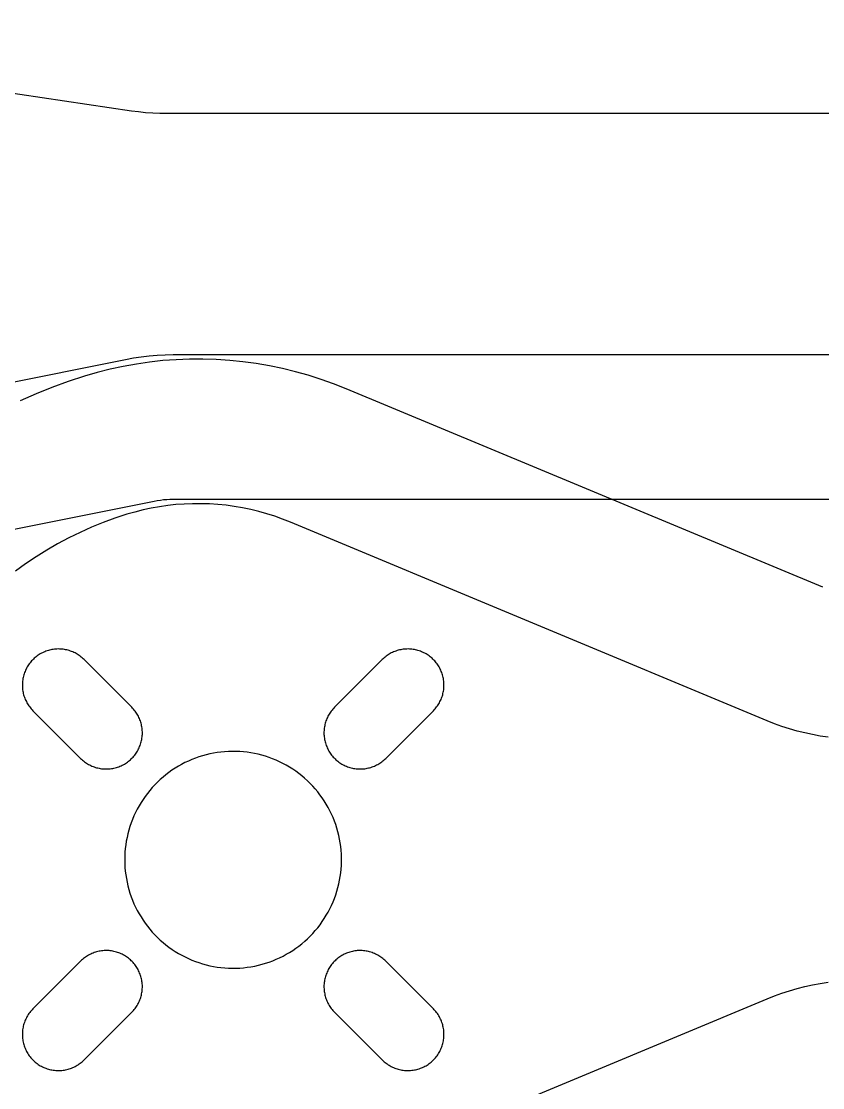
# Model space of a CAD drawing. Header units: millimetres. Extents: x 586 to 986, y -25 to 475.
# Drawn here: x 641.12 to 674.37, y 1.6 to 45.85 of the extents above; entities that cross this region are included whole.
import ezdxf

# ---------------------------------------------------------------- set-up
doc = ezdxf.new("R2010")
doc.units = ezdxf.units.MM
doc.header["$MEASUREMENT"] = 0
doc.layers.add('auxiliares', color=4, linetype='Continuous', true_color=0x00ffff)
doc.layers.add('corte', color=1, linetype='Continuous', true_color=0xff0000)

msp = doc.modelspace()

# ---------------------------------------------------------------- linework, layer by layer
at = {"layer": 'auxiliares'}
for p, q in [((645.351, 31.532), (644.809, 31.415)), ((645.897, 31.629), (645.351, 31.532)), ((646.446, 31.708), (645.897, 31.629)), ((646.997, 31.768), (646.446, 31.708)), ((647.55, 31.808), (646.997, 31.768)), ((648.105, 31.83), (647.55, 31.808)), ((648.659, 31.832), (648.105, 31.83)), ((649.213, 31.815), (648.659, 31.832)), ((649.767, 31.778), (649.213, 31.815)), ((650.318, 31.723), (649.767, 31.778)), ((650.868, 31.648), (650.318, 31.723)), ((651.414, 31.555), (650.868, 31.648)), ((651.957, 31.442), (651.414, 31.555)), ((652.496, 31.311), (651.957, 31.442)), ((643.739, 31.126), (643.061, 30.905)), ((644.272, 31.28), (643.739, 31.126)), ((644.809, 31.415), (644.272, 31.28)), ((653.03, 31.161), (652.496, 31.311)), ((653.558, 30.993), (653.03, 31.161)), ((654.081, 30.807), (653.558, 30.993)), ((642.392, 30.661), (641.731, 30.395)), ((643.061, 30.905), (642.392, 30.661)), ((654.596, 30.602), (654.081, 30.807)), ((674.374, 22.362), (654.596, 30.602)), ((641.731, 30.395), (641.08, 30.106)), ((619.192, 20.421), (646.632, 25.941)), ((646.632, 25.941), (646.762, 25.965)), ((646.762, 25.965), (646.893, 25.985)), ((646.893, 25.985), (647.024, 26)), ((647.024, 26), (647.156, 26.011)), ((647.156, 26.011), (647.289, 26.018)), ((647.289, 26.018), (647.421, 26.02)), ((647.421, 26.02), (689.425, 26.02))]:
    msp.add_line(p, q, dxfattribs=at)
at = {"layer": 'corte', "linetype": 'Continuous', "lineweight": 25}
for p, q in [((645.693, 42.129), (620.697, 45.851)), ((645.986, 42.09), (645.693, 42.129)), ((646.28, 42.059), (645.986, 42.09)), ((646.574, 42.037), (646.28, 42.059)), ((646.87, 42.024), (646.574, 42.037)), ((647.165, 42.02), (646.87, 42.024)), ((689.425, 42.02), (647.165, 42.02)), ((645.449, 31.823), (645.774, 31.883)), ((645.774, 31.883), (646.101, 31.932)), ((646.101, 31.932), (646.43, 31.971)), ((646.43, 31.971), (646.76, 31.998)), ((646.76, 31.998), (647.09, 32.014)), ((647.09, 32.014), (647.421, 32.02)), ((647.421, 32.02), (689.425, 32.02)), ((618.009, 26.303), (645.449, 31.823)), ((646.852, 25.706), (646.51, 25.645)), ((647.195, 25.755), (646.852, 25.706)), ((647.539, 25.792), (647.195, 25.755)), ((647.885, 25.818), (647.539, 25.792)), ((648.231, 25.831), (647.885, 25.818)), ((648.578, 25.832), (648.231, 25.831)), ((648.924, 25.822), (648.578, 25.832)), ((649.27, 25.799), (648.924, 25.822)), ((649.615, 25.764), (649.27, 25.799)), ((649.958, 25.718), (649.615, 25.764)), ((650.3, 25.659), (649.958, 25.718)), ((645.007, 25.229), (644.517, 25.05)), ((645.503, 25.391), (645.007, 25.229)), ((645.836, 25.487), (645.503, 25.391)), ((646.172, 25.572), (645.836, 25.487)), ((646.51, 25.645), (646.172, 25.572)), ((650.639, 25.589), (650.3, 25.659)), ((650.976, 25.507), (650.639, 25.589)), ((651.31, 25.413), (650.976, 25.507)), ((651.64, 25.308), (651.31, 25.413)), ((651.966, 25.192), (651.64, 25.308)), ((644.033, 24.854), (643.557, 24.641)), ((644.517, 25.05), (644.033, 24.854)), ((652.288, 25.064), (651.966, 25.192)), ((672.066, 16.823), (652.288, 25.064)), ((643.088, 24.412), (642.627, 24.166)), ((643.557, 24.641), (643.088, 24.412)), ((642.176, 23.905), (641.733, 23.628)), ((642.627, 24.166), (642.176, 23.905)), ((641.733, 23.628), (641.301, 23.336)), ((641.301, 23.336), (640.879, 23.029)), ((641.739, 19.483), (641.699, 19.45)), ((641.78, 19.514), (641.739, 19.483)), ((641.823, 19.544), (641.78, 19.514)), ((641.866, 19.572), (641.823, 19.544)), ((641.91, 19.599), (641.866, 19.572)), ((641.956, 19.624), (641.91, 19.599)), ((642.002, 19.648), (641.956, 19.624)), ((642.049, 19.67), (642.002, 19.648)), ((642.096, 19.69), (642.049, 19.67)), ((642.144, 19.709), (642.096, 19.69)), ((642.193, 19.726), (642.144, 19.709)), ((642.243, 19.741), (642.193, 19.726)), ((642.293, 19.755), (642.243, 19.741)), ((642.343, 19.767), (642.293, 19.755)), ((642.394, 19.777), (642.343, 19.767)), ((642.445, 19.786), (642.394, 19.777)), ((642.496, 19.792), (642.445, 19.786)), ((642.548, 19.797), (642.496, 19.792)), ((642.599, 19.8), (642.548, 19.797)), ((642.651, 19.802), (642.599, 19.8)), ((642.703, 19.801), (642.651, 19.802)), ((642.755, 19.799), (642.703, 19.801)), ((642.806, 19.795), (642.755, 19.799)), ((642.858, 19.789), (642.806, 19.795)), ((642.909, 19.782), (642.858, 19.789)), ((642.96, 19.772), (642.909, 19.782)), ((643.011, 19.761), (642.96, 19.772)), ((643.061, 19.749), (643.011, 19.761)), ((643.11, 19.734), (643.061, 19.749)), ((643.16, 19.718), (643.11, 19.734)), ((643.208, 19.7), (643.16, 19.718)), ((643.256, 19.68), (643.208, 19.7)), ((643.303, 19.659), (643.256, 19.68)), ((643.35, 19.636), (643.303, 19.659)), ((643.395, 19.612), (643.35, 19.636)), ((643.44, 19.586), (643.395, 19.612)), ((643.484, 19.558), (643.44, 19.586)), ((643.527, 19.529), (643.484, 19.558)), ((643.569, 19.498), (643.527, 19.529)), ((643.609, 19.467), (643.569, 19.498)), ((656.255, 19.498), (656.215, 19.467)), ((656.297, 19.529), (656.255, 19.498)), ((656.34, 19.558), (656.297, 19.529)), ((656.384, 19.586), (656.34, 19.558)), ((656.429, 19.612), (656.384, 19.586)), ((656.474, 19.636), (656.429, 19.612)), ((656.521, 19.659), (656.474, 19.636)), ((656.568, 19.68), (656.521, 19.659)), ((656.616, 19.7), (656.568, 19.68)), ((656.664, 19.718), (656.616, 19.7)), ((656.714, 19.734), (656.664, 19.718)), ((656.763, 19.749), (656.714, 19.734)), ((656.813, 19.761), (656.763, 19.749)), ((656.864, 19.772), (656.813, 19.761)), ((656.915, 19.782), (656.864, 19.772)), ((656.966, 19.789), (656.915, 19.782)), ((657.018, 19.795), (656.966, 19.789)), ((657.069, 19.799), (657.018, 19.795)), ((657.121, 19.801), (657.069, 19.799)), ((657.173, 19.802), (657.121, 19.801)), ((657.225, 19.8), (657.173, 19.802)), ((657.276, 19.797), (657.225, 19.8)), ((657.328, 19.792), (657.276, 19.797)), ((657.379, 19.786), (657.328, 19.792)), ((657.43, 19.777), (657.379, 19.786)), ((657.481, 19.767), (657.43, 19.777)), ((657.531, 19.755), (657.481, 19.767)), ((657.581, 19.741), (657.531, 19.755)), ((657.631, 19.726), (657.581, 19.741)), ((657.68, 19.709), (657.631, 19.726)), ((657.728, 19.69), (657.68, 19.709)), ((657.775, 19.67), (657.728, 19.69)), ((657.822, 19.648), (657.775, 19.67)), ((657.868, 19.624), (657.822, 19.648)), ((657.914, 19.599), (657.868, 19.624)), ((657.958, 19.572), (657.914, 19.599)), ((658.001, 19.544), (657.958, 19.572)), ((658.044, 19.514), (658.001, 19.544)), ((658.085, 19.483), (658.044, 19.514)), ((658.125, 19.45), (658.085, 19.483)), ((641.367, 19.056), (641.342, 19.01)), ((641.394, 19.1), (641.367, 19.056)), ((641.422, 19.143), (641.394, 19.1)), ((641.452, 19.186), (641.422, 19.143)), ((641.483, 19.227), (641.452, 19.186)), ((641.516, 19.267), (641.483, 19.227)), ((641.55, 19.306), (641.516, 19.267)), ((641.585, 19.344), (641.55, 19.306)), ((641.622, 19.381), (641.585, 19.344)), ((641.66, 19.416), (641.622, 19.381)), ((641.699, 19.45), (641.66, 19.416)), ((643.649, 19.433), (643.609, 19.467)), ((643.688, 19.399), (643.649, 19.433)), ((643.725, 19.363), (643.688, 19.399)), ((645.705, 17.383), (643.725, 19.363)), ((656.099, 19.363), (654.119, 17.383)), ((656.136, 19.399), (656.099, 19.363)), ((656.175, 19.433), (656.136, 19.399)), ((656.215, 19.467), (656.175, 19.433)), ((658.164, 19.416), (658.125, 19.45)), ((658.202, 19.381), (658.164, 19.416)), ((658.239, 19.344), (658.202, 19.381)), ((658.274, 19.306), (658.239, 19.344)), ((658.308, 19.267), (658.274, 19.306)), ((658.341, 19.227), (658.308, 19.267)), ((658.372, 19.186), (658.341, 19.227)), ((658.402, 19.143), (658.372, 19.186)), ((658.43, 19.1), (658.402, 19.143)), ((658.457, 19.056), (658.43, 19.1)), ((658.482, 19.01), (658.457, 19.056)), ((641.199, 18.623), (641.189, 18.572)), ((641.211, 18.673), (641.199, 18.623)), ((641.225, 18.723), (641.211, 18.673)), ((641.24, 18.773), (641.225, 18.723)), ((641.257, 18.822), (641.24, 18.773)), ((641.276, 18.87), (641.257, 18.822)), ((641.296, 18.918), (641.276, 18.87)), ((641.318, 18.964), (641.296, 18.918)), ((641.342, 19.01), (641.318, 18.964)), ((658.506, 18.964), (658.482, 19.01)), ((658.528, 18.918), (658.506, 18.964)), ((658.548, 18.87), (658.528, 18.918)), ((658.567, 18.822), (658.548, 18.87)), ((658.584, 18.773), (658.567, 18.822)), ((658.599, 18.723), (658.584, 18.773)), ((658.613, 18.673), (658.599, 18.723)), ((658.625, 18.623), (658.613, 18.673)), ((658.635, 18.572), (658.625, 18.623)), ((641.166, 18.367), (641.164, 18.315)), ((641.164, 18.315), (641.165, 18.263)), ((641.165, 18.263), (641.167, 18.211)), ((641.169, 18.418), (641.166, 18.367)), ((641.167, 18.211), (641.171, 18.16)), ((641.174, 18.47), (641.169, 18.418)), ((641.171, 18.16), (641.177, 18.108)), ((641.18, 18.521), (641.174, 18.47)), ((641.189, 18.572), (641.18, 18.521)), ((658.644, 18.521), (658.635, 18.572)), ((658.65, 18.47), (658.644, 18.521)), ((658.647, 18.108), (658.653, 18.16)), ((658.655, 18.418), (658.65, 18.47)), ((658.653, 18.16), (658.657, 18.211)), ((658.658, 18.367), (658.655, 18.418)), ((658.657, 18.211), (658.659, 18.263)), ((658.66, 18.315), (658.658, 18.367)), ((658.659, 18.263), (658.66, 18.315)), ((641.177, 18.108), (641.184, 18.057)), ((641.184, 18.057), (641.194, 18.006)), ((641.194, 18.006), (641.205, 17.955)), ((641.205, 17.955), (641.218, 17.905)), ((641.218, 17.905), (641.232, 17.856)), ((641.232, 17.856), (641.248, 17.806)), ((641.248, 17.806), (641.266, 17.758)), ((641.266, 17.758), (641.286, 17.71)), ((641.286, 17.71), (641.307, 17.663)), ((658.517, 17.663), (658.538, 17.71)), ((658.538, 17.71), (658.558, 17.758)), ((658.558, 17.758), (658.576, 17.806)), ((658.576, 17.806), (658.592, 17.856)), ((658.592, 17.856), (658.606, 17.905)), ((658.606, 17.905), (658.619, 17.955)), ((658.619, 17.955), (658.63, 18.006)), ((658.63, 18.006), (658.64, 18.057)), ((658.64, 18.057), (658.647, 18.108)), ((641.307, 17.663), (641.33, 17.616)), ((641.33, 17.616), (641.354, 17.571)), ((641.354, 17.571), (641.38, 17.526)), ((641.38, 17.526), (641.408, 17.482)), ((641.408, 17.482), (641.437, 17.439)), ((641.437, 17.439), (641.468, 17.397)), ((641.468, 17.397), (641.5, 17.357)), ((641.5, 17.357), (641.533, 17.317)), ((641.533, 17.317), (641.568, 17.278)), ((641.568, 17.278), (641.603, 17.241)), ((645.741, 17.345), (645.705, 17.383)), ((645.775, 17.307), (645.741, 17.345)), ((645.809, 17.267), (645.775, 17.307)), ((645.841, 17.227), (645.809, 17.267)), ((654.015, 17.267), (653.983, 17.227)), ((654.049, 17.307), (654.015, 17.267)), ((654.083, 17.345), (654.049, 17.307)), ((654.119, 17.383), (654.083, 17.345)), ((658.22, 17.241), (658.256, 17.278)), ((658.256, 17.278), (658.291, 17.317)), ((658.291, 17.317), (658.324, 17.357)), ((658.324, 17.357), (658.356, 17.397)), ((658.356, 17.397), (658.387, 17.439)), ((658.387, 17.439), (658.416, 17.482)), ((658.416, 17.482), (658.444, 17.526)), ((658.444, 17.526), (658.47, 17.571)), ((658.47, 17.571), (658.494, 17.616)), ((658.494, 17.616), (658.517, 17.663)), ((641.603, 17.241), (643.583, 15.261)), ((645.871, 17.185), (645.841, 17.227)), ((645.9, 17.142), (645.871, 17.185)), ((645.928, 17.098), (645.9, 17.142)), ((645.954, 17.053), (645.928, 17.098)), ((645.978, 17.008), (645.954, 17.053)), ((646.001, 16.961), (645.978, 17.008)), ((646.022, 16.914), (646.001, 16.961)), ((646.042, 16.866), (646.022, 16.914)), ((646.06, 16.817), (646.042, 16.866)), ((646.076, 16.768), (646.06, 16.817)), ((653.764, 16.817), (653.748, 16.768)), ((653.782, 16.866), (653.764, 16.817)), ((653.802, 16.914), (653.782, 16.866)), ((653.823, 16.961), (653.802, 16.914)), ((653.846, 17.008), (653.823, 16.961)), ((653.87, 17.053), (653.846, 17.008)), ((653.896, 17.098), (653.87, 17.053)), ((653.924, 17.142), (653.896, 17.098)), ((653.953, 17.185), (653.924, 17.142)), ((653.983, 17.227), (653.953, 17.185)), ((656.241, 15.261), (658.22, 17.241)), ((672.372, 16.702), (672.066, 16.823)), ((646.091, 16.719), (646.076, 16.768)), ((646.104, 16.668), (646.091, 16.719)), ((646.115, 16.618), (646.104, 16.668)), ((646.124, 16.567), (646.115, 16.618)), ((646.131, 16.516), (646.124, 16.567)), ((646.137, 16.464), (646.131, 16.516)), ((646.141, 16.413), (646.137, 16.464)), ((646.144, 16.361), (646.141, 16.413)), ((653.683, 16.413), (653.68, 16.361)), ((653.687, 16.464), (653.683, 16.413)), ((653.692, 16.516), (653.687, 16.464)), ((653.7, 16.567), (653.692, 16.516)), ((653.709, 16.618), (653.7, 16.567)), ((653.72, 16.668), (653.709, 16.618)), ((653.733, 16.719), (653.72, 16.668)), ((653.748, 16.768), (653.733, 16.719)), ((672.681, 16.59), (672.372, 16.702)), ((672.994, 16.489), (672.681, 16.59)), ((673.31, 16.398), (672.994, 16.489)), ((673.629, 16.318), (673.31, 16.398)), ((646.084, 15.901), (646.097, 15.95)), ((646.097, 15.95), (646.109, 16.001)), ((646.109, 16.001), (646.119, 16.052)), ((646.119, 16.052), (646.128, 16.103)), ((646.128, 16.103), (646.135, 16.154)), ((646.135, 16.154), (646.14, 16.206)), ((646.14, 16.206), (646.143, 16.257)), ((646.143, 16.257), (646.144, 16.309)), ((646.144, 16.309), (646.144, 16.361)), ((653.68, 16.361), (653.68, 16.309)), ((653.68, 16.309), (653.681, 16.257)), ((653.681, 16.257), (653.684, 16.206)), ((653.684, 16.206), (653.689, 16.154)), ((653.689, 16.154), (653.696, 16.103)), ((653.696, 16.103), (653.705, 16.052)), ((653.705, 16.052), (653.715, 16.001)), ((653.715, 16.001), (653.727, 15.95)), ((653.727, 15.95), (653.74, 15.901)), ((673.951, 16.248), (673.629, 16.318)), ((674.274, 16.189), (673.951, 16.248)), ((674.6, 16.141), (674.274, 16.189)), ((645.886, 15.481), (645.914, 15.524)), ((645.914, 15.524), (645.941, 15.568)), ((645.941, 15.568), (645.966, 15.613)), ((645.966, 15.613), (645.99, 15.66)), ((645.99, 15.66), (646.012, 15.706)), ((646.012, 15.706), (646.032, 15.754)), ((646.032, 15.754), (646.051, 15.802)), ((646.051, 15.802), (646.068, 15.851)), ((646.068, 15.851), (646.084, 15.901)), ((649.249, 15.505), (649.095, 15.479)), ((649.404, 15.525), (649.249, 15.505)), ((649.559, 15.54), (649.404, 15.525)), ((649.715, 15.55), (649.559, 15.54)), ((649.871, 15.554), (649.715, 15.55)), ((650.028, 15.553), (649.871, 15.554)), ((650.184, 15.546), (650.028, 15.553)), ((650.339, 15.534), (650.184, 15.546)), ((650.495, 15.516), (650.339, 15.534)), ((650.649, 15.493), (650.495, 15.516)), ((650.803, 15.465), (650.649, 15.493)), ((653.74, 15.901), (653.756, 15.851)), ((653.756, 15.851), (653.773, 15.802)), ((653.773, 15.802), (653.792, 15.754)), ((653.792, 15.754), (653.812, 15.706)), ((653.812, 15.706), (653.834, 15.66)), ((653.834, 15.66), (653.858, 15.613)), ((653.858, 15.613), (653.883, 15.568)), ((653.883, 15.568), (653.91, 15.524)), ((653.91, 15.524), (653.938, 15.481)), ((643.583, 15.261), (643.621, 15.225)), ((643.621, 15.225), (643.659, 15.191)), ((643.659, 15.191), (643.699, 15.157)), ((643.699, 15.157), (643.739, 15.125)), ((643.739, 15.125), (643.781, 15.095)), ((643.781, 15.095), (643.824, 15.066)), ((643.824, 15.066), (643.868, 15.038)), ((645.398, 15.025), (645.442, 15.052)), ((645.442, 15.052), (645.485, 15.08)), ((645.485, 15.08), (645.528, 15.11)), ((645.528, 15.11), (645.569, 15.141)), ((645.569, 15.141), (645.609, 15.174)), ((645.609, 15.174), (645.648, 15.208)), ((645.648, 15.208), (645.686, 15.243)), ((645.686, 15.243), (645.723, 15.28)), ((645.723, 15.28), (645.758, 15.318)), ((645.758, 15.318), (645.792, 15.357)), ((645.792, 15.357), (645.825, 15.397)), ((645.825, 15.397), (645.856, 15.438)), ((645.856, 15.438), (645.886, 15.481)), ((647.913, 15.086), (647.774, 15.014)), ((648.054, 15.153), (647.913, 15.086)), ((648.198, 15.215), (648.054, 15.153)), ((648.343, 15.272), (648.198, 15.215)), ((648.49, 15.324), (648.343, 15.272)), ((648.639, 15.37), (648.49, 15.324)), ((648.79, 15.412), (648.639, 15.37)), ((648.942, 15.448), (648.79, 15.412)), ((649.095, 15.479), (648.942, 15.448)), ((650.955, 15.431), (650.803, 15.465)), ((651.107, 15.393), (650.955, 15.431)), ((651.257, 15.348), (651.107, 15.393)), ((651.405, 15.299), (651.257, 15.348)), ((651.551, 15.245), (651.405, 15.299)), ((651.696, 15.185), (651.551, 15.245)), ((651.838, 15.121), (651.696, 15.185)), ((651.978, 15.052), (651.838, 15.121)), ((652.115, 14.978), (651.978, 15.052)), ((653.938, 15.481), (653.968, 15.438)), ((653.968, 15.438), (653.999, 15.397)), ((653.999, 15.397), (654.032, 15.357)), ((654.032, 15.357), (654.066, 15.318)), ((654.066, 15.318), (654.101, 15.28)), ((654.101, 15.28), (654.138, 15.243)), ((654.138, 15.243), (654.176, 15.208)), ((654.176, 15.208), (654.215, 15.174)), ((654.215, 15.174), (654.255, 15.141)), ((654.255, 15.141), (654.296, 15.11)), ((654.296, 15.11), (654.339, 15.08)), ((654.339, 15.08), (654.382, 15.052)), ((654.382, 15.052), (654.426, 15.025)), ((655.956, 15.038), (656, 15.066)), ((656, 15.066), (656.043, 15.095)), ((656.043, 15.095), (656.084, 15.125)), ((656.084, 15.125), (656.125, 15.157)), ((656.125, 15.157), (656.165, 15.191)), ((656.165, 15.191), (656.203, 15.225)), ((656.203, 15.225), (656.241, 15.261)), ((643.868, 15.038), (643.913, 15.012)), ((643.913, 15.012), (643.958, 14.988)), ((643.958, 14.988), (644.005, 14.965)), ((644.005, 14.965), (644.052, 14.944)), ((644.052, 14.944), (644.1, 14.924)), ((644.1, 14.924), (644.149, 14.906)), ((644.149, 14.906), (644.198, 14.89)), ((644.198, 14.89), (644.247, 14.875)), ((644.247, 14.875), (644.298, 14.863)), ((644.298, 14.863), (644.348, 14.851)), ((644.348, 14.851), (644.399, 14.842)), ((644.399, 14.842), (644.45, 14.835)), ((644.45, 14.835), (644.502, 14.829)), ((644.502, 14.829), (644.553, 14.825)), ((644.553, 14.825), (644.605, 14.822)), ((644.605, 14.822), (644.657, 14.822)), ((644.657, 14.822), (644.709, 14.823)), ((644.709, 14.823), (644.76, 14.827)), ((644.76, 14.827), (644.812, 14.831)), ((644.812, 14.831), (644.863, 14.838)), ((644.863, 14.838), (644.914, 14.847)), ((644.914, 14.847), (644.965, 14.857)), ((644.965, 14.857), (645.016, 14.869)), ((645.016, 14.869), (645.066, 14.882)), ((645.066, 14.882), (645.115, 14.898)), ((645.115, 14.898), (645.164, 14.915)), ((645.164, 14.915), (645.212, 14.934)), ((645.212, 14.934), (645.26, 14.954)), ((645.26, 14.954), (645.307, 14.976)), ((645.307, 14.976), (645.353, 15)), ((645.353, 15), (645.398, 15.025)), ((647.247, 14.68), (647.123, 14.585)), ((647.374, 14.77), (647.247, 14.68)), ((647.505, 14.856), (647.374, 14.77)), ((647.638, 14.937), (647.505, 14.856)), ((647.774, 15.014), (647.638, 14.937)), ((652.25, 14.899), (652.115, 14.978)), ((652.382, 14.815), (652.25, 14.899)), ((652.511, 14.727), (652.382, 14.815)), ((652.637, 14.635), (652.511, 14.727)), ((652.76, 14.538), (652.637, 14.635)), ((654.426, 15.025), (654.471, 15)), ((654.471, 15), (654.517, 14.976)), ((654.517, 14.976), (654.564, 14.954)), ((654.564, 14.954), (654.612, 14.934)), ((654.612, 14.934), (654.66, 14.915)), ((654.66, 14.915), (654.709, 14.898)), ((654.709, 14.898), (654.758, 14.882)), ((654.758, 14.882), (654.808, 14.869)), ((654.808, 14.869), (654.859, 14.857)), ((654.859, 14.857), (654.91, 14.847)), ((654.91, 14.847), (654.961, 14.838)), ((654.961, 14.838), (655.012, 14.831)), ((655.012, 14.831), (655.064, 14.827)), ((655.064, 14.827), (655.115, 14.823)), ((655.115, 14.823), (655.167, 14.822)), ((655.167, 14.822), (655.219, 14.822)), ((655.219, 14.822), (655.271, 14.825)), ((655.271, 14.825), (655.322, 14.829)), ((655.322, 14.829), (655.374, 14.835)), ((655.374, 14.835), (655.425, 14.842)), ((655.425, 14.842), (655.476, 14.851)), ((655.476, 14.851), (655.526, 14.863)), ((655.526, 14.863), (655.576, 14.875)), ((655.576, 14.875), (655.626, 14.89)), ((655.626, 14.89), (655.675, 14.906)), ((655.675, 14.906), (655.724, 14.924)), ((655.724, 14.924), (655.772, 14.944)), ((655.772, 14.944), (655.819, 14.965)), ((655.819, 14.965), (655.866, 14.988)), ((655.866, 14.988), (655.911, 15.012)), ((655.911, 15.012), (655.956, 15.038)), ((646.661, 14.165), (646.555, 14.05)), ((646.771, 14.276), (646.661, 14.165)), ((646.884, 14.383), (646.771, 14.276)), ((647.002, 14.486), (646.884, 14.383)), ((647.123, 14.585), (647.002, 14.486)), ((652.879, 14.437), (652.76, 14.538)), ((652.995, 14.332), (652.879, 14.437)), ((653.107, 14.223), (652.995, 14.332)), ((653.215, 14.11), (653.107, 14.223)), ((646.355, 13.81), (646.261, 13.685)), ((646.453, 13.932), (646.355, 13.81)), ((646.555, 14.05), (646.453, 13.932)), ((653.319, 13.994), (653.215, 14.11)), ((653.419, 13.874), (653.319, 13.994)), ((653.515, 13.751), (653.419, 13.874)), ((653.606, 13.624), (653.515, 13.751)), ((646.008, 13.291), (645.932, 13.155)), ((646.088, 13.426), (646.008, 13.291)), ((646.172, 13.557), (646.088, 13.426)), ((646.261, 13.685), (646.172, 13.557)), ((653.693, 13.494), (653.606, 13.624)), ((653.775, 13.361), (653.693, 13.494)), ((653.853, 13.226), (653.775, 13.361)), ((645.796, 12.873), (645.736, 12.73)), ((645.862, 13.015), (645.796, 12.873)), ((645.932, 13.155), (645.862, 13.015)), ((653.926, 13.088), (653.853, 13.226)), ((653.994, 12.947), (653.926, 13.088)), ((654.058, 12.805), (653.994, 12.947)), ((645.629, 12.436), (645.584, 12.286)), ((645.68, 12.584), (645.629, 12.436)), ((645.736, 12.73), (645.68, 12.584)), ((654.116, 12.66), (654.058, 12.805)), ((654.169, 12.513), (654.116, 12.66)), ((654.217, 12.364), (654.169, 12.513)), ((645.509, 11.983), (645.479, 11.83)), ((645.544, 12.135), (645.509, 11.983)), ((645.584, 12.286), (645.544, 12.135)), ((654.26, 12.214), (654.217, 12.364)), ((654.298, 12.062), (654.26, 12.214)), ((654.33, 11.909), (654.298, 12.062)), ((645.436, 11.52), (645.423, 11.365)), ((645.455, 11.675), (645.436, 11.52)), ((645.479, 11.83), (645.455, 11.675)), ((654.357, 11.756), (654.33, 11.909)), ((654.379, 11.601), (654.357, 11.756)), ((654.395, 11.446), (654.379, 11.601)), ((645.415, 11.209), (645.412, 11.053)), ((645.423, 11.365), (645.415, 11.209)), ((654.406, 11.29), (654.395, 11.446)), ((654.411, 11.134), (654.406, 11.29)), ((654.411, 10.977), (654.411, 11.134)), ((645.412, 11.053), (645.415, 10.896)), ((645.415, 10.896), (645.423, 10.74)), ((645.423, 10.74), (645.437, 10.585)), ((654.379, 10.51), (654.395, 10.665)), ((654.395, 10.665), (654.406, 10.821)), ((654.406, 10.821), (654.411, 10.977)), ((645.437, 10.585), (645.456, 10.43)), ((645.456, 10.43), (645.48, 10.275)), ((645.48, 10.275), (645.51, 10.122)), ((654.298, 10.049), (654.331, 10.202)), ((654.331, 10.202), (654.357, 10.355)), ((654.357, 10.355), (654.379, 10.51)), ((645.51, 10.122), (645.545, 9.97)), ((645.545, 9.97), (645.585, 9.819)), ((645.585, 9.819), (645.63, 9.669)), ((654.17, 9.598), (654.218, 9.747)), ((654.218, 9.747), (654.261, 9.897)), ((654.261, 9.897), (654.298, 10.049)), ((645.63, 9.669), (645.681, 9.522)), ((645.681, 9.522), (645.737, 9.376)), ((645.737, 9.376), (645.797, 9.232)), ((653.996, 9.163), (654.059, 9.306)), ((654.059, 9.306), (654.117, 9.451)), ((654.117, 9.451), (654.17, 9.598)), ((645.797, 9.232), (645.863, 9.09)), ((645.863, 9.09), (645.934, 8.951)), ((645.934, 8.951), (646.009, 8.814)), ((653.777, 8.749), (653.855, 8.885)), ((653.855, 8.885), (653.928, 9.023)), ((653.928, 9.023), (653.996, 9.163)), ((646.009, 8.814), (646.089, 8.68)), ((646.089, 8.68), (646.174, 8.549)), ((646.174, 8.549), (646.263, 8.42)), ((646.263, 8.42), (646.357, 8.295)), ((653.516, 8.36), (653.608, 8.487)), ((653.608, 8.487), (653.695, 8.616)), ((653.695, 8.616), (653.777, 8.749)), ((646.357, 8.295), (646.455, 8.174)), ((646.455, 8.174), (646.557, 8.055)), ((646.557, 8.055), (646.663, 7.941)), ((653.109, 7.887), (653.217, 8)), ((653.217, 8), (653.321, 8.116)), ((653.321, 8.116), (653.421, 8.236)), ((653.421, 8.236), (653.516, 8.36)), ((646.663, 7.941), (646.773, 7.83)), ((646.773, 7.83), (646.887, 7.723)), ((646.887, 7.723), (647.004, 7.62)), ((647.004, 7.62), (647.125, 7.521)), ((652.64, 7.475), (652.762, 7.572)), ((652.762, 7.572), (652.881, 7.673)), ((652.881, 7.673), (652.997, 7.778)), ((652.997, 7.778), (653.109, 7.887)), ((643.913, 7.096), (643.868, 7.07)), ((643.958, 7.12), (643.913, 7.096)), ((644.005, 7.143), (643.958, 7.12)), ((644.052, 7.164), (644.005, 7.143)), ((644.1, 7.184), (644.052, 7.164)), ((644.149, 7.202), (644.1, 7.184)), ((644.198, 7.218), (644.149, 7.202)), ((644.247, 7.233), (644.198, 7.218)), ((644.298, 7.246), (644.247, 7.233)), ((644.348, 7.257), (644.298, 7.246)), ((644.399, 7.266), (644.348, 7.257)), ((644.45, 7.274), (644.399, 7.266)), ((644.502, 7.279), (644.45, 7.274)), ((644.553, 7.283), (644.502, 7.279)), ((644.605, 7.286), (644.553, 7.283)), ((644.657, 7.286), (644.605, 7.286)), ((644.709, 7.285), (644.657, 7.286)), ((644.76, 7.282), (644.709, 7.285)), ((644.812, 7.277), (644.76, 7.282)), ((644.863, 7.27), (644.812, 7.277)), ((644.914, 7.262), (644.863, 7.27)), ((644.965, 7.251), (644.914, 7.262)), ((645.016, 7.239), (644.965, 7.251)), ((645.066, 7.226), (645.016, 7.239)), ((645.115, 7.21), (645.066, 7.226)), ((645.164, 7.193), (645.115, 7.21)), ((645.212, 7.174), (645.164, 7.193)), ((645.26, 7.154), (645.212, 7.174)), ((645.307, 7.132), (645.26, 7.154)), ((645.353, 7.108), (645.307, 7.132)), ((645.398, 7.083), (645.353, 7.108)), ((645.442, 7.056), (645.398, 7.083)), ((647.125, 7.521), (647.249, 7.426)), ((647.249, 7.426), (647.377, 7.336)), ((647.377, 7.336), (647.507, 7.25)), ((647.507, 7.25), (647.641, 7.169)), ((647.641, 7.169), (647.777, 7.093)), ((647.777, 7.093), (647.916, 7.021)), ((651.981, 7.058), (652.118, 7.132)), ((652.118, 7.132), (652.253, 7.211)), ((652.253, 7.211), (652.385, 7.294)), ((652.385, 7.294), (652.514, 7.382)), ((652.514, 7.382), (652.64, 7.475)), ((654.426, 7.083), (654.382, 7.056)), ((654.471, 7.108), (654.426, 7.083)), ((654.517, 7.132), (654.471, 7.108)), ((654.564, 7.154), (654.517, 7.132)), ((654.612, 7.174), (654.564, 7.154)), ((654.66, 7.193), (654.612, 7.174)), ((654.709, 7.21), (654.66, 7.193)), ((654.758, 7.226), (654.709, 7.21)), ((654.808, 7.239), (654.758, 7.226)), ((654.859, 7.251), (654.808, 7.239)), ((654.91, 7.262), (654.859, 7.251)), ((654.961, 7.27), (654.91, 7.262)), ((655.012, 7.277), (654.961, 7.27)), ((655.064, 7.282), (655.012, 7.277)), ((655.115, 7.285), (655.064, 7.282)), ((655.167, 7.286), (655.115, 7.285)), ((655.219, 7.286), (655.167, 7.286)), ((655.271, 7.283), (655.219, 7.286)), ((655.322, 7.279), (655.271, 7.283)), ((655.374, 7.274), (655.322, 7.279)), ((655.425, 7.266), (655.374, 7.274)), ((655.476, 7.257), (655.425, 7.266)), ((655.526, 7.246), (655.476, 7.257)), ((655.576, 7.233), (655.526, 7.246)), ((655.626, 7.218), (655.576, 7.233)), ((655.675, 7.202), (655.626, 7.218)), ((655.724, 7.184), (655.675, 7.202)), ((655.772, 7.164), (655.724, 7.184)), ((655.819, 7.143), (655.772, 7.164)), ((655.866, 7.12), (655.819, 7.143)), ((655.911, 7.096), (655.866, 7.12)), ((655.956, 7.07), (655.911, 7.096)), ((643.583, 6.847), (641.603, 4.867)), ((643.621, 6.883), (643.583, 6.847)), ((643.659, 6.917), (643.621, 6.883)), ((643.699, 6.951), (643.659, 6.917)), ((643.739, 6.983), (643.699, 6.951)), ((643.781, 7.013), (643.739, 6.983)), ((643.824, 7.042), (643.781, 7.013)), ((643.868, 7.07), (643.824, 7.042)), ((645.485, 7.028), (645.442, 7.056)), ((645.528, 6.998), (645.485, 7.028)), ((645.569, 6.967), (645.528, 6.998)), ((645.609, 6.934), (645.569, 6.967)), ((645.648, 6.9), (645.609, 6.934)), ((645.686, 6.865), (645.648, 6.9)), ((645.723, 6.828), (645.686, 6.865)), ((645.758, 6.79), (645.723, 6.828)), ((645.792, 6.751), (645.758, 6.79)), ((645.825, 6.711), (645.792, 6.751)), ((645.856, 6.67), (645.825, 6.711)), ((645.886, 6.628), (645.856, 6.67)), ((647.916, 7.021), (648.057, 6.954)), ((648.057, 6.954), (648.2, 6.892)), ((648.2, 6.892), (648.346, 6.835)), ((648.346, 6.835), (648.493, 6.784)), ((648.493, 6.784), (648.642, 6.737)), ((648.642, 6.737), (648.793, 6.695)), ((648.793, 6.695), (648.945, 6.659)), ((648.945, 6.659), (649.098, 6.628)), ((650.652, 6.615), (650.806, 6.644)), ((650.806, 6.644), (650.958, 6.677)), ((650.958, 6.677), (651.11, 6.716)), ((651.11, 6.716), (651.259, 6.76)), ((651.259, 6.76), (651.408, 6.81)), ((651.408, 6.81), (651.554, 6.864)), ((651.554, 6.864), (651.698, 6.924)), ((651.698, 6.924), (651.841, 6.988)), ((651.841, 6.988), (651.981, 7.058)), ((653.968, 6.67), (653.938, 6.628)), ((653.999, 6.711), (653.968, 6.67)), ((654.032, 6.751), (653.999, 6.711)), ((654.066, 6.79), (654.032, 6.751)), ((654.101, 6.828), (654.066, 6.79)), ((654.138, 6.865), (654.101, 6.828)), ((654.176, 6.9), (654.138, 6.865)), ((654.215, 6.934), (654.176, 6.9)), ((654.255, 6.967), (654.215, 6.934)), ((654.296, 6.998), (654.255, 6.967)), ((654.339, 7.028), (654.296, 6.998)), ((654.382, 7.056), (654.339, 7.028)), ((656, 7.042), (655.956, 7.07)), ((656.043, 7.013), (656, 7.042)), ((656.084, 6.983), (656.043, 7.013)), ((656.125, 6.951), (656.084, 6.983)), ((656.165, 6.917), (656.125, 6.951)), ((656.203, 6.883), (656.165, 6.917)), ((656.241, 6.847), (656.203, 6.883)), ((658.22, 4.867), (656.241, 6.847)), ((645.914, 6.584), (645.886, 6.628)), ((645.941, 6.54), (645.914, 6.584)), ((645.966, 6.495), (645.941, 6.54)), ((645.99, 6.449), (645.966, 6.495)), ((646.012, 6.402), (645.99, 6.449)), ((646.032, 6.354), (646.012, 6.402)), ((646.051, 6.306), (646.032, 6.354)), ((646.068, 6.257), (646.051, 6.306)), ((646.084, 6.208), (646.068, 6.257)), ((646.097, 6.158), (646.084, 6.208)), ((649.098, 6.628), (649.252, 6.603)), ((649.252, 6.603), (649.407, 6.582)), ((649.407, 6.582), (649.562, 6.568)), ((649.562, 6.568), (649.718, 6.558)), ((649.718, 6.558), (649.874, 6.554)), ((649.874, 6.554), (650.031, 6.556)), ((650.031, 6.556), (650.187, 6.562)), ((650.187, 6.562), (650.342, 6.575)), ((650.342, 6.575), (650.498, 6.592)), ((650.498, 6.592), (650.652, 6.615)), ((653.74, 6.208), (653.727, 6.158)), ((653.756, 6.257), (653.74, 6.208)), ((653.773, 6.306), (653.756, 6.257)), ((653.792, 6.354), (653.773, 6.306)), ((653.812, 6.402), (653.792, 6.354)), ((653.834, 6.449), (653.812, 6.402)), ((653.858, 6.495), (653.834, 6.449)), ((653.883, 6.54), (653.858, 6.495)), ((653.91, 6.584), (653.883, 6.54)), ((653.938, 6.628), (653.91, 6.584)), ((646.109, 6.107), (646.097, 6.158)), ((646.119, 6.056), (646.109, 6.107)), ((646.128, 6.005), (646.119, 6.056)), ((646.135, 5.954), (646.128, 6.005)), ((646.14, 5.902), (646.135, 5.954)), ((646.143, 5.851), (646.14, 5.902)), ((646.144, 5.799), (646.143, 5.851)), ((646.144, 5.747), (646.144, 5.799)), ((653.681, 5.851), (653.68, 5.799)), ((653.68, 5.799), (653.68, 5.747)), ((653.684, 5.902), (653.681, 5.851)), ((653.689, 5.954), (653.684, 5.902)), ((653.696, 6.005), (653.689, 5.954)), ((653.705, 6.056), (653.696, 6.005)), ((653.715, 6.107), (653.705, 6.056)), ((653.727, 6.158), (653.715, 6.107)), ((673.31, 5.71), (673.629, 5.79)), ((673.629, 5.79), (673.951, 5.86)), ((673.951, 5.86), (674.274, 5.919)), ((674.274, 5.919), (674.6, 5.968)), ((646.06, 5.291), (646.076, 5.34)), ((646.076, 5.34), (646.091, 5.39)), ((646.091, 5.39), (646.104, 5.44)), ((646.104, 5.44), (646.115, 5.49)), ((646.115, 5.49), (646.124, 5.541)), ((646.124, 5.541), (646.131, 5.592)), ((646.131, 5.592), (646.137, 5.644)), ((646.137, 5.644), (646.141, 5.696)), ((646.141, 5.696), (646.144, 5.747)), ((653.68, 5.747), (653.683, 5.696)), ((653.683, 5.696), (653.687, 5.644)), ((653.687, 5.644), (653.692, 5.592)), ((653.692, 5.592), (653.7, 5.541)), ((653.7, 5.541), (653.709, 5.49)), ((653.709, 5.49), (653.72, 5.44)), ((653.72, 5.44), (653.733, 5.39)), ((653.733, 5.39), (653.748, 5.34)), ((653.748, 5.34), (653.764, 5.291)), ((672.066, 5.285), (672.372, 5.406)), ((672.372, 5.406), (672.681, 5.518)), ((672.681, 5.518), (672.994, 5.619)), ((672.994, 5.619), (673.31, 5.71)), ((645.809, 4.841), (645.841, 4.882)), ((645.841, 4.882), (645.871, 4.923)), ((645.871, 4.923), (645.9, 4.966)), ((645.9, 4.966), (645.928, 5.01)), ((645.928, 5.01), (645.954, 5.055)), ((645.954, 5.055), (645.978, 5.101)), ((645.978, 5.101), (646.001, 5.147)), ((646.001, 5.147), (646.022, 5.194)), ((646.022, 5.194), (646.042, 5.242)), ((646.042, 5.242), (646.06, 5.291)), ((652.288, -2.956), (672.066, 5.285)), ((653.764, 5.291), (653.782, 5.242)), ((653.782, 5.242), (653.802, 5.194)), ((653.802, 5.194), (653.823, 5.147)), ((653.823, 5.147), (653.846, 5.101)), ((653.846, 5.101), (653.87, 5.055)), ((653.87, 5.055), (653.896, 5.01)), ((653.896, 5.01), (653.924, 4.966)), ((653.924, 4.966), (653.953, 4.923)), ((653.953, 4.923), (653.983, 4.882)), ((653.983, 4.882), (654.015, 4.841)), ((641.307, 4.445), (641.286, 4.398)), ((641.33, 4.492), (641.307, 4.445)), ((641.354, 4.537), (641.33, 4.492)), ((641.38, 4.582), (641.354, 4.537)), ((641.408, 4.626), (641.38, 4.582)), ((641.437, 4.669), (641.408, 4.626)), ((641.468, 4.711), (641.437, 4.669)), ((641.5, 4.752), (641.468, 4.711)), ((641.533, 4.791), (641.5, 4.752)), ((641.568, 4.83), (641.533, 4.791)), ((641.603, 4.867), (641.568, 4.83)), ((643.725, 2.746), (645.705, 4.725)), ((645.705, 4.725), (645.741, 4.763)), ((645.741, 4.763), (645.775, 4.801)), ((645.775, 4.801), (645.809, 4.841)), ((654.015, 4.841), (654.049, 4.801)), ((654.049, 4.801), (654.083, 4.763)), ((654.083, 4.763), (654.119, 4.725)), ((654.119, 4.725), (656.099, 2.746)), ((658.256, 4.83), (658.22, 4.867)), ((658.291, 4.791), (658.256, 4.83)), ((658.324, 4.752), (658.291, 4.791)), ((658.356, 4.711), (658.324, 4.752)), ((658.387, 4.669), (658.356, 4.711)), ((658.416, 4.626), (658.387, 4.669)), ((658.444, 4.582), (658.416, 4.626)), ((658.47, 4.537), (658.444, 4.582)), ((658.494, 4.492), (658.47, 4.537)), ((658.517, 4.445), (658.494, 4.492)), ((658.538, 4.398), (658.517, 4.445)), ((641.177, 4), (641.171, 3.948)), ((641.184, 4.051), (641.177, 4)), ((641.194, 4.102), (641.184, 4.051)), ((641.205, 4.153), (641.194, 4.102)), ((641.218, 4.203), (641.205, 4.153)), ((641.232, 4.252), (641.218, 4.203)), ((641.248, 4.302), (641.232, 4.252)), ((641.266, 4.35), (641.248, 4.302)), ((641.286, 4.398), (641.266, 4.35)), ((658.558, 4.35), (658.538, 4.398)), ((658.576, 4.302), (658.558, 4.35)), ((658.592, 4.252), (658.576, 4.302)), ((658.606, 4.203), (658.592, 4.252)), ((658.619, 4.153), (658.606, 4.203)), ((658.63, 4.102), (658.619, 4.153)), ((658.64, 4.051), (658.63, 4.102)), ((658.647, 4), (658.64, 4.051)), ((658.653, 3.948), (658.647, 4)), ((641.165, 3.845), (641.164, 3.793)), ((641.164, 3.793), (641.166, 3.741)), ((641.167, 3.897), (641.165, 3.845)), ((641.166, 3.741), (641.169, 3.69)), ((641.171, 3.948), (641.167, 3.897)), ((641.169, 3.69), (641.174, 3.638)), ((641.174, 3.638), (641.18, 3.587)), ((641.18, 3.587), (641.189, 3.536)), ((658.635, 3.536), (658.644, 3.587)), ((658.644, 3.587), (658.65, 3.638)), ((658.65, 3.638), (658.655, 3.69)), ((658.657, 3.897), (658.653, 3.948)), ((658.655, 3.69), (658.658, 3.741)), ((658.659, 3.845), (658.657, 3.897)), ((658.658, 3.741), (658.66, 3.793)), ((658.66, 3.793), (658.659, 3.845)), ((641.189, 3.536), (641.199, 3.485)), ((641.199, 3.485), (641.211, 3.435)), ((641.211, 3.435), (641.225, 3.385)), ((641.225, 3.385), (641.24, 3.335)), ((641.24, 3.335), (641.257, 3.286)), ((641.257, 3.286), (641.276, 3.238)), ((641.276, 3.238), (641.296, 3.191)), ((641.296, 3.191), (641.318, 3.144)), ((641.318, 3.144), (641.342, 3.098)), ((658.482, 3.098), (658.506, 3.144)), ((658.506, 3.144), (658.528, 3.191)), ((658.528, 3.191), (658.548, 3.238)), ((658.548, 3.238), (658.567, 3.286)), ((658.567, 3.286), (658.584, 3.335)), ((658.584, 3.335), (658.599, 3.385)), ((658.599, 3.385), (658.613, 3.435)), ((658.613, 3.435), (658.625, 3.485)), ((658.625, 3.485), (658.635, 3.536)), ((641.342, 3.098), (641.367, 3.052)), ((641.367, 3.052), (641.394, 3.008)), ((641.394, 3.008), (641.422, 2.965)), ((641.422, 2.965), (641.452, 2.922)), ((641.452, 2.922), (641.483, 2.881)), ((641.483, 2.881), (641.516, 2.841)), ((641.516, 2.841), (641.55, 2.802)), ((641.55, 2.802), (641.585, 2.764)), ((641.585, 2.764), (641.622, 2.727)), ((641.622, 2.727), (641.66, 2.692)), ((641.66, 2.692), (641.699, 2.658)), ((641.699, 2.658), (641.739, 2.625)), ((643.609, 2.642), (643.649, 2.675)), ((643.649, 2.675), (643.688, 2.71)), ((643.688, 2.71), (643.725, 2.746)), ((656.099, 2.746), (656.136, 2.71)), ((656.136, 2.71), (656.175, 2.675)), ((656.175, 2.675), (656.215, 2.642)), ((658.085, 2.625), (658.125, 2.658)), ((658.125, 2.658), (658.164, 2.692)), ((658.164, 2.692), (658.202, 2.727)), ((658.202, 2.727), (658.239, 2.764)), ((658.239, 2.764), (658.274, 2.802)), ((658.274, 2.802), (658.308, 2.841)), ((658.308, 2.841), (658.341, 2.881)), ((658.341, 2.881), (658.372, 2.922)), ((658.372, 2.922), (658.402, 2.965)), ((658.402, 2.965), (658.43, 3.008)), ((658.43, 3.008), (658.457, 3.052)), ((658.457, 3.052), (658.482, 3.098)), ((641.739, 2.625), (641.78, 2.594)), ((641.78, 2.594), (641.823, 2.564)), ((641.823, 2.564), (641.866, 2.536)), ((641.866, 2.536), (641.91, 2.509)), ((641.91, 2.509), (641.956, 2.484)), ((641.956, 2.484), (642.002, 2.46)), ((642.002, 2.46), (642.049, 2.438)), ((642.049, 2.438), (642.096, 2.418)), ((642.096, 2.418), (642.144, 2.399)), ((642.144, 2.399), (642.193, 2.382)), ((642.193, 2.382), (642.243, 2.367)), ((642.243, 2.367), (642.293, 2.353)), ((642.293, 2.353), (642.343, 2.341)), ((642.343, 2.341), (642.394, 2.331)), ((642.394, 2.331), (642.445, 2.322)), ((642.445, 2.322), (642.496, 2.316)), ((642.496, 2.316), (642.548, 2.311)), ((642.548, 2.311), (642.599, 2.308)), ((642.599, 2.308), (642.651, 2.306)), ((642.651, 2.306), (642.703, 2.307)), ((642.703, 2.307), (642.755, 2.309)), ((642.755, 2.309), (642.806, 2.313)), ((642.806, 2.313), (642.858, 2.319)), ((642.858, 2.319), (642.909, 2.326)), ((642.909, 2.326), (642.96, 2.336)), ((642.96, 2.336), (643.011, 2.347)), ((643.011, 2.347), (643.061, 2.36)), ((643.061, 2.36), (643.11, 2.374)), ((643.11, 2.374), (643.16, 2.39)), ((643.16, 2.39), (643.208, 2.408)), ((643.208, 2.408), (643.256, 2.428)), ((643.256, 2.428), (643.303, 2.449)), ((643.303, 2.449), (643.35, 2.472)), ((643.35, 2.472), (643.395, 2.497)), ((643.395, 2.497), (643.44, 2.523)), ((643.44, 2.523), (643.484, 2.55)), ((643.484, 2.55), (643.527, 2.579)), ((643.527, 2.579), (643.569, 2.61)), ((643.569, 2.61), (643.609, 2.642)), ((656.215, 2.642), (656.255, 2.61)), ((656.255, 2.61), (656.297, 2.579)), ((656.297, 2.579), (656.34, 2.55)), ((656.34, 2.55), (656.384, 2.523)), ((656.384, 2.523), (656.429, 2.497)), ((656.429, 2.497), (656.474, 2.472)), ((656.474, 2.472), (656.521, 2.449)), ((656.521, 2.449), (656.568, 2.428)), ((656.568, 2.428), (656.616, 2.408)), ((656.616, 2.408), (656.664, 2.39)), ((656.664, 2.39), (656.714, 2.374)), ((656.714, 2.374), (656.763, 2.36)), ((656.763, 2.36), (656.813, 2.347)), ((656.813, 2.347), (656.864, 2.336)), ((656.864, 2.336), (656.915, 2.326)), ((656.915, 2.326), (656.966, 2.319)), ((656.966, 2.319), (657.018, 2.313)), ((657.018, 2.313), (657.069, 2.309)), ((657.069, 2.309), (657.121, 2.307)), ((657.121, 2.307), (657.173, 2.306)), ((657.173, 2.306), (657.225, 2.308)), ((657.225, 2.308), (657.276, 2.311)), ((657.276, 2.311), (657.328, 2.316)), ((657.328, 2.316), (657.379, 2.322)), ((657.379, 2.322), (657.43, 2.331)), ((657.43, 2.331), (657.481, 2.341)), ((657.481, 2.341), (657.531, 2.353)), ((657.531, 2.353), (657.581, 2.367)), ((657.581, 2.367), (657.631, 2.382)), ((657.631, 2.382), (657.68, 2.399)), ((657.68, 2.399), (657.728, 2.418)), ((657.728, 2.418), (657.775, 2.438)), ((657.775, 2.438), (657.822, 2.46)), ((657.822, 2.46), (657.868, 2.484)), ((657.868, 2.484), (657.914, 2.509)), ((657.914, 2.509), (657.958, 2.536)), ((657.958, 2.536), (658.001, 2.564)), ((658.001, 2.564), (658.044, 2.594)), ((658.044, 2.594), (658.085, 2.625))]:
    msp.add_line(p, q, dxfattribs=at)

doc.saveas('drawing.dxf')
